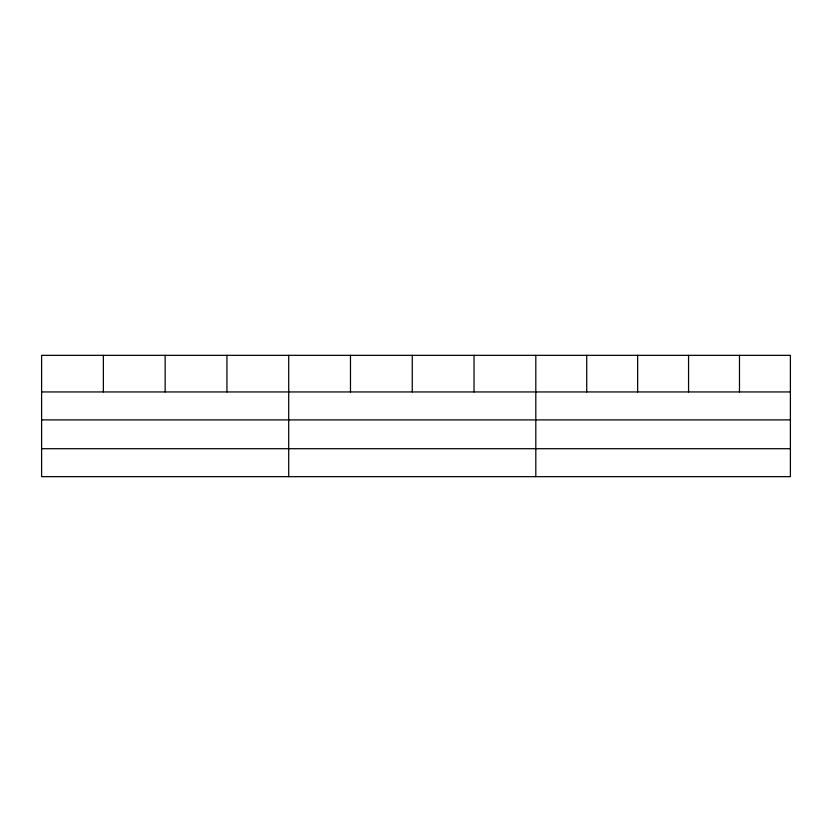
<?xml version="1.0" encoding="UTF-8"?>
<svg xmlns="http://www.w3.org/2000/svg" width="832" height="832" viewBox="0 0 832 832"><rect width="100%" height="100%" fill="white"/><g stroke="black" fill="none" stroke-linecap="round" stroke-linejoin="round"><path stroke-width="1.25" d="M790.4 419.9L790.4 355.337L41.6 355.337L41.6 476.663L790.4 476.663L790.4 419.9L41.6 419.9M41.6 391.945L790.4 391.945M41.6 448.708L790.4 448.708M739.482 355.337L739.482 391.945M688.563 355.337L688.563 391.945M637.645 355.337L637.645 391.945M586.726 355.337L586.726 391.945M535.808 355.337L535.808 476.663M474.032 355.337L474.032 391.945M412.256 355.337L412.256 391.945M350.48 355.337L350.48 391.945M288.704 355.337L288.704 476.663M226.928 355.337L226.928 391.945M165.152 355.337L165.152 391.945M103.376 355.337L103.376 391.945"/></g></svg>
